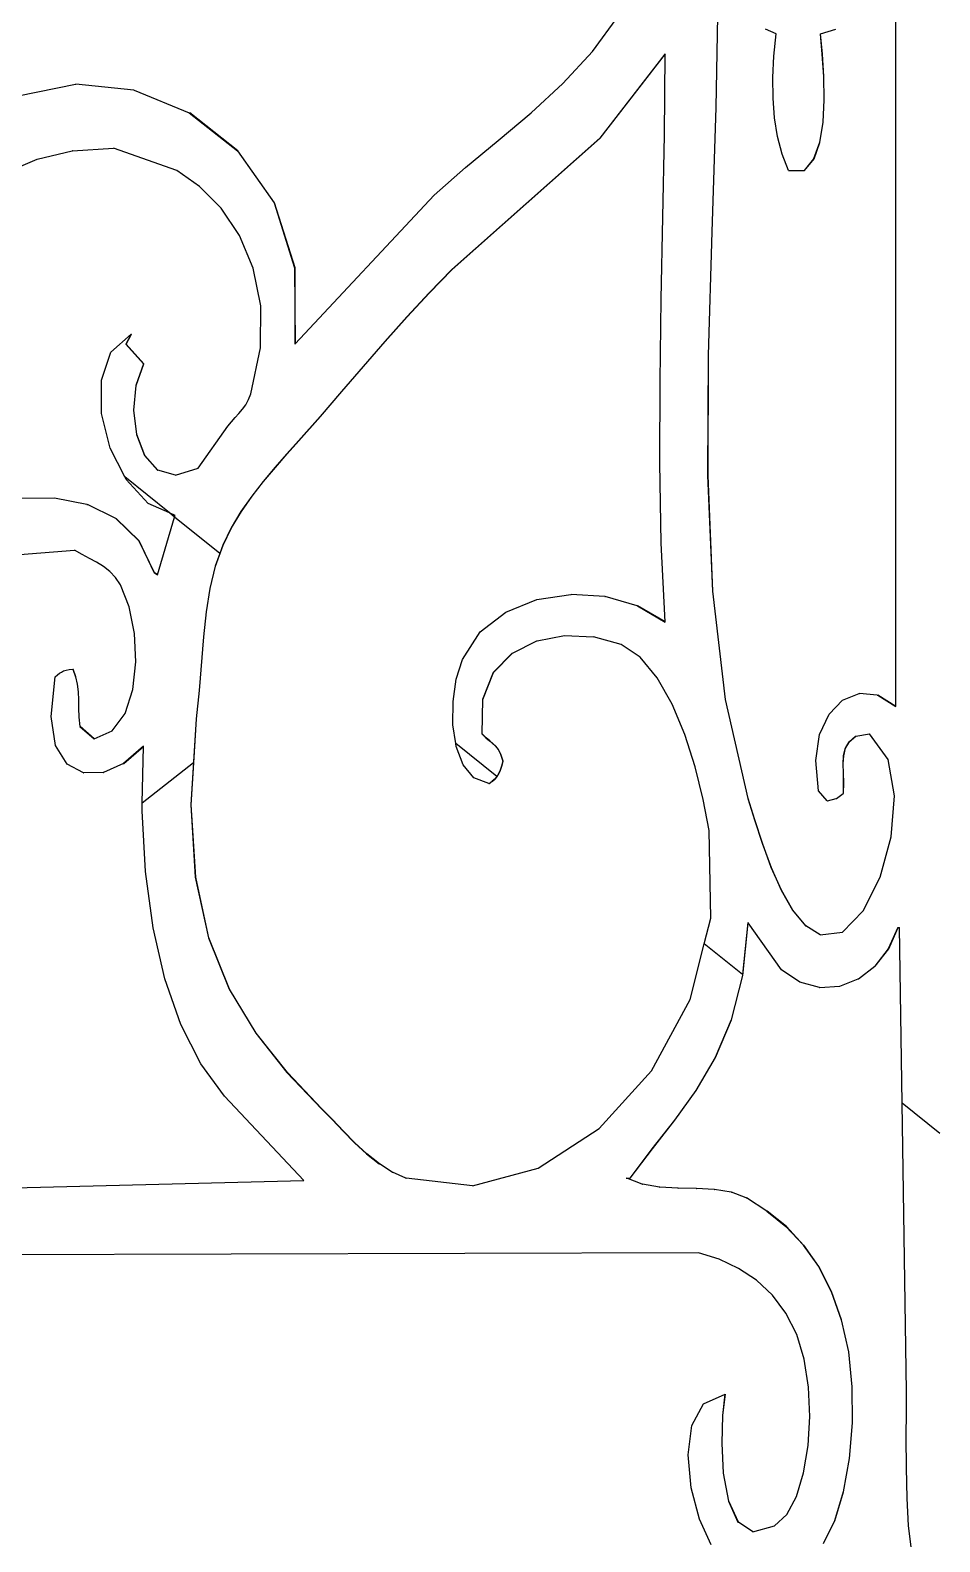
# Model space of a CAD drawing. Header units: inches. Extents: x -343 to 13887, y -13069 to -746.
# Drawn here: x 3693.47 to 3701.06, y -9118.16 to -9105.53 of the extents above; entities that cross this region are included whole.
import ezdxf

# ---------------------------------------------------------------- set-up
doc = ezdxf.new("R2010")
doc.units = ezdxf.units.IN
doc.header["$LTSCALE"] = 17
doc.header["$MEASUREMENT"] = 0

msp = doc.modelspace()

# ---------------------------------------------------------------- linework, layer by layer
for p, q in [((3700.699, -9111.177), (3700.699, -9104.899)), ((3699.212, -9105.143), (3699.194, -9106.172)), ((3699.197, -9106.172), (3699.215, -9105.146)), ((3698.164, -9105.706), (3698.383, -9105.405)), ((3699.698, -9105.558), (3699.61, -9105.518)), ((3699.679, -9105.744), (3699.698, -9105.558)), ((3700.066, -9105.558), (3700.069, -9105.558)), ((3700.066, -9105.558), (3700.081, -9105.728)), ((3700.069, -9105.558), (3700.197, -9105.518)), ((3700.083, -9105.728), (3700.069, -9105.558)), ((3697.916, -9105.974), (3698.164, -9105.706)), ((3698.77, -9105.724), (3698.225, -9106.429)), ((3698.228, -9106.429), (3698.77, -9105.728)), ((3698.764, -9106.404), (3698.77, -9105.728)), ((3698.77, -9105.728), (3698.77, -9105.724)), ((3699.67, -9105.923), (3699.679, -9105.744)), ((3700.081, -9105.728), (3700.083, -9105.728)), ((3700.081, -9105.728), (3700.093, -9105.915)), ((3700.095, -9105.915), (3700.083, -9105.728)), ((3693.366, -9106.077), (3693.843, -9105.977)), ((3693.843, -9105.977), (3693.846, -9105.977)), ((3694.332, -9106.028), (3693.846, -9105.977)), ((3697.65, -9106.219), (3697.916, -9105.974)), ((3699.672, -9106.095), (3699.67, -9105.923)), ((3700.093, -9105.915), (3700.095, -9105.915)), ((3700.093, -9105.915), (3700.097, -9106.109)), ((3700.1, -9106.109), (3700.095, -9105.915)), ((3694.332, -9106.028), (3694.335, -9106.028)), ((3694.335, -9106.028), (3694.795, -9106.217)), ((3699.685, -9106.26), (3699.672, -9106.095)), ((3700.097, -9106.109), (3700.088, -9106.296)), ((3700.091, -9106.296), (3700.1, -9106.109)), ((3700.097, -9106.109), (3700.1, -9106.109)), ((3694.795, -9106.217), (3695.198, -9106.535)), ((3694.795, -9106.217), (3694.798, -9106.217)), ((3695.201, -9106.535), (3694.798, -9106.217)), ((3697.376, -9106.449), (3697.65, -9106.219)), ((3699.194, -9106.172), (3699.16, -9107.211)), ((3699.163, -9107.211), (3699.197, -9106.172)), ((3699.194, -9106.172), (3699.197, -9106.172)), ((3699.71, -9106.415), (3699.685, -9106.26)), ((3700.088, -9106.296), (3700.061, -9106.465)), ((3700.064, -9106.465), (3700.091, -9106.296)), ((3700.088, -9106.296), (3700.091, -9106.296)), ((3693.82, -9106.535), (3694.161, -9106.512)), ((3694.691, -9106.699), (3694.161, -9106.512)), ((3698.225, -9106.429), (3696.988, -9107.528)), ((3696.991, -9107.528), (3698.228, -9106.429)), ((3697.103, -9106.675), (3697.376, -9106.449)), ((3698.228, -9106.429), (3698.225, -9106.429)), ((3698.752, -9107.089), (3698.764, -9106.404)), ((3699.748, -9106.562), (3699.71, -9106.415)), ((3700.061, -9106.465), (3700.011, -9106.603)), ((3700.014, -9106.603), (3700.064, -9106.465)), ((3700.061, -9106.465), (3700.064, -9106.465)), ((3693.27, -9106.714), (3693.523, -9106.605)), ((3693.523, -9106.605), (3693.525, -9106.605)), ((3693.525, -9106.605), (3693.817, -9106.535)), ((3693.82, -9106.535), (3693.817, -9106.535)), ((3695.198, -9106.535), (3695.201, -9106.535)), ((3695.198, -9106.535), (3695.503, -9106.97)), ((3695.506, -9106.97), (3695.201, -9106.535)), ((3699.801, -9106.699), (3699.748, -9106.562)), ((3700.011, -9106.603), (3699.933, -9106.699)), ((3699.936, -9106.699), (3700.014, -9106.603)), ((3700.011, -9106.603), (3700.014, -9106.603)), ((3694.881, -9106.832), (3694.691, -9106.699)), ((3696.841, -9106.906), (3697.103, -9106.675)), ((3699.801, -9106.699), (3699.933, -9106.699)), ((3699.933, -9106.699), (3699.936, -9106.699)), ((3695.06, -9107.014), (3694.881, -9106.832)), ((3695.214, -9107.243), (3695.06, -9107.014)), ((3695.503, -9106.97), (3695.675, -9107.512)), ((3695.503, -9106.97), (3695.506, -9106.97)), ((3695.678, -9107.512), (3695.506, -9106.97)), ((3695.68, -9108.147), (3696.841, -9106.906)), ((3698.738, -9107.776), (3698.752, -9107.089)), ((3695.329, -9107.516), (3695.214, -9107.243)), ((3699.16, -9107.211), (3699.131, -9108.242)), ((3699.133, -9108.242), (3699.163, -9107.211)), ((3699.16, -9107.211), (3699.163, -9107.211)), ((3695.393, -9107.829), (3695.329, -9107.516)), ((3695.675, -9107.512), (3695.678, -9108.15)), ((3695.675, -9107.512), (3695.678, -9107.512)), ((3695.68, -9108.147), (3695.678, -9107.512)), ((3696.988, -9107.528), (3696.798, -9107.723)), ((3696.801, -9107.723), (3696.991, -9107.528)), ((3696.988, -9107.528), (3696.991, -9107.528)), ((3696.798, -9107.723), (3696.612, -9107.923)), ((3696.615, -9107.923), (3696.801, -9107.723)), ((3696.798, -9107.723), (3696.801, -9107.723)), ((3698.728, -9108.461), (3698.738, -9107.776)), ((3695.391, -9108.18), (3695.393, -9107.829)), ((3696.612, -9107.923), (3696.429, -9108.129)), ((3696.431, -9108.129), (3696.615, -9107.923)), ((3696.612, -9107.923), (3696.615, -9107.923)), ((3694.14, -9108.218), (3694.308, -9108.068)), ((3694.306, -9108.072), (3694.264, -9108.15)), ((3694.264, -9108.15), (3694.267, -9108.15)), ((3694.264, -9108.15), (3694.411, -9108.316)), ((3694.267, -9108.15), (3694.311, -9108.068)), ((3694.414, -9108.316), (3694.267, -9108.15)), ((3694.311, -9108.068), (3694.306, -9108.072)), ((3694.308, -9108.068), (3694.306, -9108.072)), ((3694.308, -9108.068), (3694.311, -9108.068)), ((3695.678, -9108.15), (3695.68, -9108.147)), ((3696.429, -9108.129), (3696.247, -9108.337)), ((3696.25, -9108.337), (3696.431, -9108.129)), ((3696.429, -9108.129), (3696.431, -9108.129)), ((3694.061, -9108.451), (3694.14, -9108.218)), ((3695.309, -9108.565), (3695.391, -9108.18)), ((3699.131, -9108.242), (3699.126, -9109.249)), ((3699.128, -9109.249), (3699.133, -9108.242)), ((3699.131, -9108.242), (3699.133, -9108.242)), ((3694.411, -9108.316), (3694.348, -9108.497)), ((3694.351, -9108.497), (3694.414, -9108.316)), ((3694.411, -9108.316), (3694.414, -9108.316)), ((3696.247, -9108.337), (3696.067, -9108.546)), ((3696.07, -9108.546), (3696.25, -9108.337)), ((3696.247, -9108.337), (3696.25, -9108.337)), ((3694.062, -9108.73), (3694.061, -9108.451)), ((3694.348, -9108.497), (3694.329, -9108.702)), ((3694.332, -9108.702), (3694.351, -9108.497)), ((3694.348, -9108.497), (3694.351, -9108.497)), ((3698.726, -9109.141), (3698.728, -9108.461)), ((3695.238, -9108.695), (3695.266, -9108.657)), ((3695.266, -9108.657), (3695.29, -9108.614)), ((3695.29, -9108.614), (3695.309, -9108.565)), ((3696.067, -9108.546), (3695.888, -9108.754)), ((3695.89, -9108.754), (3696.07, -9108.546)), ((3696.067, -9108.546), (3696.07, -9108.546)), ((3694.134, -9109.019), (3694.062, -9108.73)), ((3694.329, -9108.702), (3694.332, -9108.702)), ((3694.329, -9108.702), (3694.354, -9108.904)), ((3694.357, -9108.904), (3694.332, -9108.702)), ((3695.147, -9108.799), (3695.177, -9108.764)), ((3695.177, -9108.764), (3695.208, -9108.73)), ((3695.208, -9108.73), (3695.238, -9108.695)), ((3695.888, -9108.754), (3695.707, -9108.959)), ((3695.71, -9108.959), (3695.89, -9108.754)), ((3695.888, -9108.754), (3695.89, -9108.754)), ((3694.354, -9108.904), (3694.421, -9109.08)), ((3694.354, -9108.904), (3694.357, -9108.904)), ((3694.424, -9109.08), (3694.357, -9108.904)), ((3694.868, -9109.187), (3695.118, -9108.835)), ((3695.118, -9108.835), (3695.147, -9108.799)), ((3694.255, -9109.258), (3694.134, -9109.019)), ((3695.707, -9108.959), (3695.61, -9109.068)), ((3695.613, -9109.068), (3695.71, -9108.959)), ((3695.707, -9108.959), (3695.71, -9108.959)), ((3694.421, -9109.08), (3694.424, -9109.08)), ((3694.421, -9109.08), (3694.529, -9109.202)), ((3694.532, -9109.202), (3694.424, -9109.08)), ((3695.61, -9109.068), (3695.511, -9109.181)), ((3695.513, -9109.181), (3695.613, -9109.068)), ((3695.61, -9109.068), (3695.613, -9109.068)), ((3698.738, -9109.813), (3698.726, -9109.141)), ((3694.266, -9109.281), (3694.255, -9109.258)), ((3694.63, -9109.561), (3694.255, -9109.258)), ((3694.45, -9109.481), (3694.266, -9109.281)), ((3694.529, -9109.202), (3694.532, -9109.202)), ((3694.679, -9109.246), (3694.532, -9109.202)), ((3694.679, -9109.246), (3694.868, -9109.187)), ((3695.511, -9109.181), (3695.412, -9109.298)), ((3695.415, -9109.298), (3695.513, -9109.181)), ((3695.511, -9109.181), (3695.513, -9109.181)), ((3699.126, -9109.249), (3699.128, -9109.249)), ((3699.126, -9109.249), (3699.165, -9110.213)), ((3699.168, -9110.213), (3699.128, -9109.249)), ((3695.316, -9109.421), (3695.227, -9109.55)), ((3695.229, -9109.55), (3695.319, -9109.421)), ((3695.412, -9109.298), (3695.316, -9109.421)), ((3695.316, -9109.421), (3695.319, -9109.421)), ((3695.319, -9109.421), (3695.415, -9109.298)), ((3695.412, -9109.298), (3695.415, -9109.298)), ((3693.669, -9109.437), (3693.377, -9109.439)), ((3693.94, -9109.491), (3693.669, -9109.437)), ((3693.94, -9109.491), (3693.943, -9109.491)), ((3694.182, -9109.608), (3693.943, -9109.491)), ((3694.63, -9109.561), (3694.45, -9109.481)), ((3694.182, -9109.608), (3694.185, -9109.608)), ((3694.182, -9109.608), (3694.374, -9109.795)), ((3694.377, -9109.795), (3694.185, -9109.608)), ((3694.529, -9110.077), (3694.672, -9109.595)), ((3694.676, -9109.581), (3694.63, -9109.561)), ((3694.672, -9109.595), (3694.63, -9109.561)), ((3694.672, -9109.595), (3694.676, -9109.581)), ((3695.049, -9109.899), (3694.672, -9109.595)), ((3695.227, -9109.55), (3695.145, -9109.686)), ((3695.148, -9109.686), (3695.229, -9109.55)), ((3695.227, -9109.55), (3695.229, -9109.55)), ((3694.374, -9109.795), (3694.377, -9109.795)), ((3694.374, -9109.795), (3694.5, -9110.058)), ((3694.502, -9110.058), (3694.377, -9109.795)), ((3695.145, -9109.686), (3695.074, -9109.83)), ((3695.077, -9109.83), (3695.148, -9109.686)), ((3695.145, -9109.686), (3695.148, -9109.686)), ((3693.379, -9109.908), (3693.837, -9109.872)), ((3693.899, -9109.908), (3693.837, -9109.872)), ((3693.961, -9109.94), (3693.899, -9109.908)), ((3695.049, -9109.899), (3695.011, -9110.005)), ((3695.014, -9110.005), (3695.077, -9109.83)), ((3695.074, -9109.83), (3695.049, -9109.899)), ((3695.074, -9109.83), (3695.077, -9109.83)), ((3698.77, -9110.471), (3698.738, -9109.813)), ((3694.02, -9109.973), (3693.961, -9109.94)), ((3694.077, -9110.008), (3694.02, -9109.973)), ((3694.13, -9110.049), (3694.077, -9110.008)), ((3694.178, -9110.1), (3694.13, -9110.049)), ((3695.011, -9110.005), (3694.966, -9110.191)), ((3694.969, -9110.191), (3695.014, -9110.005)), ((3695.011, -9110.005), (3695.014, -9110.005)), ((3694.22, -9110.162), (3694.178, -9110.1)), ((3694.293, -9110.345), (3694.22, -9110.162)), ((3694.5, -9110.058), (3694.502, -9110.058)), ((3694.529, -9110.077), (3694.502, -9110.058)), ((3694.502, -9110.058), (3694.529, -9110.079)), ((3694.529, -9110.079), (3694.529, -9110.077)), ((3694.966, -9110.191), (3694.936, -9110.388)), ((3694.938, -9110.388), (3694.969, -9110.191)), ((3694.966, -9110.191), (3694.969, -9110.191)), ((3697.44, -9110.389), (3697.698, -9110.285)), ((3697.698, -9110.285), (3697.981, -9110.242)), ((3697.981, -9110.242), (3697.984, -9110.242)), ((3698.267, -9110.26), (3697.984, -9110.242)), ((3698.267, -9110.26), (3698.27, -9110.26)), ((3698.537, -9110.337), (3698.27, -9110.26)), ((3699.165, -9110.213), (3699.168, -9110.213)), ((3699.165, -9110.213), (3699.271, -9111.118)), ((3699.274, -9111.118), (3699.168, -9110.213)), ((3694.336, -9110.568), (3694.293, -9110.345)), ((3694.936, -9110.388), (3694.914, -9110.596)), ((3694.916, -9110.596), (3694.938, -9110.388)), ((3694.936, -9110.388), (3694.938, -9110.388)), ((3697.226, -9110.555), (3697.44, -9110.389)), ((3698.537, -9110.337), (3698.54, -9110.337)), ((3698.77, -9110.471), (3698.54, -9110.337)), ((3698.54, -9110.337), (3698.77, -9110.473)), ((3697.077, -9110.784), (3697.226, -9110.555)), ((3698.77, -9110.473), (3698.77, -9110.471)), ((3694.347, -9110.806), (3694.336, -9110.568)), ((3694.914, -9110.596), (3694.877, -9111.043)), ((3694.88, -9111.043), (3694.916, -9110.596)), ((3694.914, -9110.596), (3694.916, -9110.596)), ((3697.495, -9110.731), (3697.697, -9110.629)), ((3697.697, -9110.629), (3697.7, -9110.629)), ((3697.7, -9110.629), (3697.93, -9110.584)), ((3697.93, -9110.584), (3698.172, -9110.595)), ((3698.402, -9110.66), (3698.172, -9110.595)), ((3698.562, -9110.767), (3698.402, -9110.66)), ((3694.322, -9111.037), (3694.347, -9110.806)), ((3697.025, -9110.949), (3697.077, -9110.784)), ((3697.492, -9110.731), (3697.334, -9110.894)), ((3697.337, -9110.894), (3697.495, -9110.731)), ((3697.492, -9110.731), (3697.495, -9110.731)), ((3698.705, -9110.939), (3698.562, -9110.767)), ((3693.64, -9111.261), (3693.675, -9110.929)), ((3693.675, -9110.929), (3693.694, -9110.914)), ((3693.694, -9110.914), (3693.711, -9110.9)), ((3693.711, -9110.9), (3693.727, -9110.89)), ((3693.727, -9110.89), (3693.744, -9110.881)), ((3693.744, -9110.881), (3693.765, -9110.874)), ((3693.765, -9110.874), (3693.79, -9110.87)), ((3693.79, -9110.87), (3693.822, -9110.867)), ((3693.822, -9110.867), (3693.825, -9110.867)), ((3693.822, -9110.867), (3693.845, -9110.929)), ((3693.848, -9110.929), (3693.825, -9110.867)), ((3693.845, -9110.929), (3693.848, -9110.929)), ((3693.845, -9110.929), (3693.858, -9110.991)), ((3693.861, -9110.991), (3693.848, -9110.929)), ((3697.334, -9110.894), (3697.243, -9111.118)), ((3697.246, -9111.118), (3697.337, -9110.894)), ((3697.334, -9110.894), (3697.337, -9110.894)), ((3693.858, -9110.991), (3693.865, -9111.056)), ((3693.858, -9110.991), (3693.861, -9110.991)), ((3693.868, -9111.056), (3693.861, -9110.991)), ((3693.865, -9111.056), (3693.868, -9111.056)), ((3693.865, -9111.056), (3693.868, -9111.123)), ((3693.871, -9111.123), (3693.868, -9111.056)), ((3694.258, -9111.236), (3694.322, -9111.037)), ((3694.877, -9111.043), (3694.853, -9111.282)), ((3694.856, -9111.282), (3694.88, -9111.043)), ((3694.877, -9111.043), (3694.88, -9111.043)), ((3696.998, -9111.136), (3697.025, -9110.949)), ((3698.829, -9111.159), (3698.705, -9110.939)), ((3693.868, -9111.123), (3693.871, -9111.123)), ((3693.868, -9111.123), (3693.869, -9111.193)), ((3693.872, -9111.193), (3693.871, -9111.123)), ((3696.997, -9111.33), (3696.998, -9111.136)), ((3697.243, -9111.118), (3697.238, -9111.406)), ((3697.241, -9111.406), (3697.246, -9111.118)), ((3697.243, -9111.118), (3697.246, -9111.118)), ((3698.935, -9111.412), (3698.829, -9111.159)), ((3699.271, -9111.118), (3699.274, -9111.118)), ((3699.271, -9111.118), (3699.462, -9111.946)), ((3699.465, -9111.946), (3699.274, -9111.118)), ((3700.14, -9111.242), (3700.253, -9111.124)), ((3700.253, -9111.124), (3700.391, -9111.069)), ((3700.391, -9111.069), (3700.394, -9111.069)), ((3700.543, -9111.084), (3700.394, -9111.069)), ((3700.543, -9111.084), (3700.546, -9111.084)), ((3700.699, -9111.177), (3700.546, -9111.084)), ((3700.546, -9111.084), (3700.699, -9111.178)), ((3700.699, -9111.178), (3700.699, -9111.177)), ((3693.678, -9111.503), (3693.64, -9111.261)), ((3693.869, -9111.193), (3693.873, -9111.267)), ((3693.869, -9111.193), (3693.872, -9111.193)), ((3693.876, -9111.267), (3693.872, -9111.193)), ((3693.873, -9111.267), (3693.881, -9111.344)), ((3693.873, -9111.267), (3693.876, -9111.267)), ((3693.884, -9111.344), (3693.876, -9111.267)), ((3694.151, -9111.381), (3694.258, -9111.236)), ((3694.81, -9112), (3694.856, -9111.282)), ((3694.853, -9111.282), (3694.83, -9111.648)), ((3694.853, -9111.282), (3694.856, -9111.282)), ((3700.061, -9111.413), (3700.14, -9111.242)), ((3693.881, -9111.344), (3693.999, -9111.448)), ((3693.881, -9111.344), (3693.884, -9111.344)), ((3694.001, -9111.447), (3693.884, -9111.344)), ((3694.001, -9111.447), (3694.151, -9111.381)), ((3697.021, -9111.487), (3696.997, -9111.33)), ((3697.238, -9111.406), (3697.241, -9111.406)), ((3697.238, -9111.406), (3697.273, -9111.44)), ((3697.276, -9111.44), (3697.241, -9111.406)), ((3697.273, -9111.44), (3697.276, -9111.44)), ((3697.273, -9111.44), (3697.303, -9111.465)), ((3697.306, -9111.465), (3697.276, -9111.44)), ((3699.022, -9111.683), (3698.935, -9111.412)), ((3700.028, -9111.63), (3700.061, -9111.413)), ((3700.36, -9111.427), (3700.307, -9111.473)), ((3700.309, -9111.473), (3700.363, -9111.427)), ((3700.36, -9111.427), (3700.363, -9111.427)), ((3700.363, -9111.427), (3700.478, -9111.407)), ((3700.633, -9111.62), (3700.478, -9111.407)), ((3693.774, -9111.659), (3693.678, -9111.503)), ((3693.999, -9111.448), (3694.001, -9111.447)), ((3694.411, -9111.51), (3694.246, -9111.654)), ((3694.249, -9111.654), (3694.411, -9111.513)), ((3694.402, -9111.986), (3694.411, -9111.513)), ((3694.411, -9111.513), (3694.411, -9111.51)), ((3697.024, -9111.512), (3697.021, -9111.487)), ((3697.364, -9111.764), (3697.021, -9111.487)), ((3697.082, -9111.666), (3697.024, -9111.512)), ((3697.303, -9111.465), (3697.306, -9111.465)), ((3697.303, -9111.465), (3697.329, -9111.486)), ((3697.332, -9111.486), (3697.306, -9111.465)), ((3697.329, -9111.486), (3697.332, -9111.486)), ((3697.329, -9111.486), (3697.353, -9111.508)), ((3697.356, -9111.508), (3697.332, -9111.486)), ((3697.353, -9111.508), (3697.356, -9111.508)), ((3697.353, -9111.508), (3697.374, -9111.536)), ((3697.377, -9111.536), (3697.356, -9111.508)), ((3697.374, -9111.536), (3697.377, -9111.536)), ((3697.374, -9111.536), (3697.395, -9111.577)), ((3697.398, -9111.577), (3697.377, -9111.536)), ((3700.275, -9111.527), (3700.259, -9111.589)), ((3700.262, -9111.589), (3700.278, -9111.527)), ((3700.307, -9111.473), (3700.275, -9111.527)), ((3700.275, -9111.527), (3700.278, -9111.527)), ((3700.278, -9111.527), (3700.309, -9111.473)), ((3700.307, -9111.473), (3700.309, -9111.473)), ((3693.911, -9111.733), (3693.774, -9111.659)), ((3694.246, -9111.654), (3694.077, -9111.73)), ((3694.246, -9111.654), (3694.249, -9111.654)), ((3694.83, -9111.648), (3694.402, -9111.986)), ((3694.83, -9111.648), (3694.807, -9112)), ((3697.172, -9111.775), (3697.082, -9111.666)), ((3697.402, -9111.677), (3697.391, -9111.711)), ((3697.394, -9111.711), (3697.405, -9111.677)), ((3697.395, -9111.577), (3697.398, -9111.577)), ((3697.395, -9111.577), (3697.415, -9111.635)), ((3697.418, -9111.635), (3697.398, -9111.577)), ((3697.415, -9111.635), (3697.402, -9111.677)), ((3697.402, -9111.677), (3697.405, -9111.677)), ((3697.405, -9111.677), (3697.418, -9111.635)), ((3697.415, -9111.635), (3697.418, -9111.635)), ((3699.089, -9111.956), (3699.022, -9111.683)), ((3700.051, -9111.883), (3700.028, -9111.63)), ((3700.259, -9111.589), (3700.255, -9111.658)), ((3700.255, -9111.658), (3700.258, -9111.658)), ((3700.255, -9111.658), (3700.257, -9111.734)), ((3700.258, -9111.658), (3700.262, -9111.589)), ((3700.26, -9111.734), (3700.258, -9111.658)), ((3700.259, -9111.589), (3700.262, -9111.589)), ((3700.687, -9111.924), (3700.633, -9111.62)), ((3693.911, -9111.733), (3693.914, -9111.733)), ((3694.074, -9111.73), (3693.914, -9111.733)), ((3694.074, -9111.73), (3694.077, -9111.73)), ((3697.297, -9111.821), (3697.172, -9111.775)), ((3697.298, -9111.82), (3697.3, -9111.821)), ((3697.3, -9111.821), (3697.326, -9111.801)), ((3697.349, -9111.782), (3697.326, -9111.801)), ((3697.326, -9111.801), (3697.329, -9111.801)), ((3697.329, -9111.801), (3697.351, -9111.782)), ((3697.364, -9111.764), (3697.349, -9111.782)), ((3697.349, -9111.782), (3697.351, -9111.782)), ((3697.351, -9111.782), (3697.368, -9111.762)), ((3697.366, -9111.762), (3697.364, -9111.764)), ((3697.379, -9111.739), (3697.366, -9111.762)), ((3697.366, -9111.762), (3697.368, -9111.762)), ((3697.368, -9111.762), (3697.382, -9111.739)), ((3697.391, -9111.711), (3697.379, -9111.739)), ((3697.379, -9111.739), (3697.382, -9111.739)), ((3697.382, -9111.739), (3697.394, -9111.711)), ((3697.391, -9111.711), (3697.394, -9111.711)), ((3700.257, -9111.734), (3700.26, -9111.734)), ((3700.257, -9111.734), (3700.259, -9111.816)), ((3700.259, -9111.816), (3700.257, -9111.904)), ((3700.259, -9111.816), (3700.262, -9111.816)), ((3700.262, -9111.816), (3700.26, -9111.734)), ((3700.26, -9111.904), (3700.262, -9111.816)), ((3697.297, -9111.821), (3697.3, -9111.821)), ((3699.462, -9111.946), (3699.465, -9111.946)), ((3699.462, -9111.946), (3699.517, -9112.124)), ((3699.52, -9112.124), (3699.465, -9111.946)), ((3700.125, -9111.966), (3700.051, -9111.883)), ((3700.128, -9111.966), (3700.198, -9111.946)), ((3700.198, -9111.946), (3700.201, -9111.946)), ((3700.201, -9111.946), (3700.257, -9111.904)), ((3700.257, -9111.904), (3700.26, -9111.904)), ((3700.66, -9112.268), (3700.687, -9111.924)), ((3694.401, -9112.049), (3694.402, -9111.986)), ((3694.428, -9112.556), (3694.401, -9112.049)), ((3694.807, -9112), (3694.81, -9112)), ((3694.807, -9112), (3694.845, -9112.604)), ((3694.848, -9112.604), (3694.81, -9112)), ((3699.138, -9112.215), (3699.089, -9111.956)), ((3700.125, -9111.966), (3700.128, -9111.966)), ((3699.517, -9112.124), (3699.52, -9112.124)), ((3699.517, -9112.124), (3699.581, -9112.321)), ((3699.584, -9112.321), (3699.52, -9112.124)), ((3699.151, -9112.947), (3699.138, -9112.215)), ((3699.581, -9112.321), (3699.584, -9112.321)), ((3699.581, -9112.321), (3699.655, -9112.522)), ((3699.657, -9112.522), (3699.584, -9112.321)), ((3700.567, -9112.604), (3700.66, -9112.268)), ((3694.492, -9113.026), (3694.428, -9112.556)), ((3699.655, -9112.522), (3699.657, -9112.522)), ((3699.655, -9112.522), (3699.739, -9112.713)), ((3699.742, -9112.713), (3699.657, -9112.522)), ((3694.845, -9112.604), (3694.848, -9112.604)), ((3694.845, -9112.604), (3694.956, -9113.111)), ((3694.959, -9113.111), (3694.848, -9112.604)), ((3700.425, -9112.885), (3700.567, -9112.604)), ((3699.739, -9112.713), (3699.742, -9112.713)), ((3699.739, -9112.713), (3699.835, -9112.88)), ((3699.838, -9112.88), (3699.742, -9112.713)), ((3699.097, -9113.16), (3699.151, -9112.947)), ((3699.835, -9112.88), (3699.838, -9112.88)), ((3699.835, -9112.88), (3699.944, -9113.009)), ((3699.947, -9113.009), (3699.838, -9112.88)), ((3700.253, -9113.062), (3700.425, -9112.885)), ((3694.591, -9113.454), (3694.492, -9113.026)), ((3699.462, -9112.983), (3699.417, -9113.418)), ((3699.419, -9113.426), (3699.465, -9112.986)), ((3699.465, -9112.986), (3699.462, -9112.983)), ((3699.742, -9113.377), (3699.465, -9112.986)), ((3699.944, -9113.009), (3699.947, -9113.009)), ((3700.066, -9113.086), (3699.947, -9113.009)), ((3700.066, -9113.086), (3700.253, -9113.062)), ((3700.714, -9113.024), (3700.635, -9113.202)), ((3700.638, -9113.202), (3700.717, -9113.024)), ((3700.714, -9113.024), (3700.717, -9113.024)), ((3700.717, -9113.024), (3700.728, -9113.024)), ((3700.751, -9114.493), (3700.728, -9113.024)), ((3694.956, -9113.111), (3694.959, -9113.111)), ((3694.956, -9113.111), (3695.129, -9113.54)), ((3695.132, -9113.54), (3694.959, -9113.111)), ((3698.978, -9113.627), (3699.097, -9113.16)), ((3699.417, -9113.418), (3699.097, -9113.16)), ((3700.635, -9113.202), (3700.522, -9113.346)), ((3700.525, -9113.346), (3700.638, -9113.202)), ((3700.635, -9113.202), (3700.638, -9113.202)), ((3694.724, -9113.835), (3694.591, -9113.454)), ((3699.416, -9113.426), (3699.322, -9113.797)), ((3699.325, -9113.797), (3699.419, -9113.426)), ((3699.417, -9113.418), (3699.416, -9113.426)), ((3699.416, -9113.426), (3699.419, -9113.426)), ((3699.897, -9113.482), (3699.742, -9113.377)), ((3700.229, -9113.514), (3700.382, -9113.452)), ((3700.382, -9113.452), (3700.385, -9113.452)), ((3700.385, -9113.452), (3700.522, -9113.346)), ((3700.522, -9113.346), (3700.525, -9113.346)), ((3695.129, -9113.54), (3695.132, -9113.54)), ((3695.129, -9113.54), (3695.351, -9113.908)), ((3695.354, -9113.908), (3695.132, -9113.54)), ((3700.061, -9113.526), (3699.897, -9113.482)), ((3700.061, -9113.526), (3700.064, -9113.526)), ((3700.064, -9113.526), (3700.226, -9113.514)), ((3700.226, -9113.514), (3700.229, -9113.514)), ((3698.655, -9114.223), (3698.978, -9113.627)), ((3694.89, -9114.163), (3694.724, -9113.835)), ((3699.322, -9113.797), (3699.189, -9114.111)), ((3699.192, -9114.111), (3699.325, -9113.797)), ((3699.322, -9113.797), (3699.325, -9113.797)), ((3695.351, -9113.908), (3695.354, -9113.908)), ((3695.351, -9113.908), (3695.611, -9114.235)), ((3695.614, -9114.235), (3695.354, -9113.908)), ((3695.089, -9114.434), (3694.89, -9114.163)), ((3699.189, -9114.111), (3699.027, -9114.385)), ((3699.03, -9114.385), (3699.192, -9114.111)), ((3699.189, -9114.111), (3699.192, -9114.111)), ((3695.611, -9114.235), (3695.614, -9114.235)), ((3695.611, -9114.235), (3695.898, -9114.538)), ((3695.901, -9114.538), (3695.614, -9114.235)), ((3698.22, -9114.703), (3698.655, -9114.223)), ((3695.751, -9115.139), (3695.089, -9114.434)), ((3695.092, -9114.435), (3695.093, -9114.436)), ((3699.027, -9114.385), (3698.848, -9114.634)), ((3698.851, -9114.634), (3699.03, -9114.385)), ((3699.027, -9114.385), (3699.03, -9114.385)), ((3695.898, -9114.538), (3695.901, -9114.538)), ((3695.898, -9114.538), (3695.987, -9114.629)), ((3695.99, -9114.629), (3695.901, -9114.538)), ((3700.787, -9116.902), (3700.751, -9114.493)), ((3701.065, -9114.746), (3700.751, -9114.493)), ((3695.987, -9114.629), (3695.99, -9114.629)), ((3695.987, -9114.629), (3696.08, -9114.726)), ((3696.083, -9114.726), (3695.99, -9114.629)), ((3697.709, -9115.034), (3698.22, -9114.703)), ((3698.848, -9114.634), (3698.661, -9114.873)), ((3698.663, -9114.873), (3698.851, -9114.634)), ((3698.848, -9114.634), (3698.851, -9114.634)), ((3696.08, -9114.726), (3696.083, -9114.726)), ((3696.08, -9114.726), (3696.176, -9114.823)), ((3696.179, -9114.823), (3696.083, -9114.726)), ((3696.176, -9114.823), (3696.179, -9114.823)), ((3696.176, -9114.823), (3696.276, -9114.916)), ((3696.279, -9114.916), (3696.179, -9114.823)), ((3696.276, -9114.916), (3696.279, -9114.916)), ((3696.276, -9114.916), (3696.381, -9114.999)), ((3696.384, -9114.999), (3696.279, -9114.916)), ((3698.661, -9114.873), (3698.475, -9115.119)), ((3698.478, -9115.119), (3698.663, -9114.873)), ((3698.661, -9114.873), (3698.663, -9114.873)), ((3696.381, -9114.999), (3696.384, -9114.999)), ((3696.49, -9115.068), (3696.384, -9114.999)), ((3696.49, -9115.068), (3696.493, -9115.068)), ((3696.605, -9115.119), (3696.493, -9115.068)), ((3697.16, -9115.183), (3697.709, -9115.034)), ((3693.221, -9115.201), (3695.751, -9115.139)), ((3696.605, -9115.119), (3696.608, -9115.119)), ((3697.16, -9115.183), (3696.608, -9115.119)), ((3698.446, -9115.119), (3698.449, -9115.119)), ((3698.449, -9115.119), (3698.475, -9115.119)), ((3698.578, -9115.168), (3698.449, -9115.119)), ((3698.475, -9115.119), (3698.478, -9115.119)), ((3698.578, -9115.168), (3698.581, -9115.168)), ((3698.724, -9115.193), (3698.581, -9115.168)), ((3698.724, -9115.193), (3698.726, -9115.193)), ((3698.876, -9115.201), (3698.726, -9115.193)), ((3698.876, -9115.201), (3698.879, -9115.201)), ((3699.03, -9115.204), (3698.879, -9115.201)), ((3699.03, -9115.204), (3699.032, -9115.204)), ((3699.18, -9115.213), (3699.032, -9115.204)), ((3699.18, -9115.213), (3699.183, -9115.213)), ((3699.321, -9115.236), (3699.183, -9115.213)), ((3699.321, -9115.236), (3699.324, -9115.236)), ((3699.447, -9115.284), (3699.324, -9115.236)), ((3699.447, -9115.284), (3699.45, -9115.284)), ((3699.62, -9115.393), (3699.45, -9115.284)), ((3699.62, -9115.393), (3699.623, -9115.393)), ((3699.62, -9115.393), (3699.78, -9115.523)), ((3699.783, -9115.523), (3699.623, -9115.393)), ((3699.78, -9115.523), (3699.783, -9115.523)), ((3699.78, -9115.523), (3699.925, -9115.677)), ((3699.927, -9115.677), (3699.783, -9115.523)), ((3699.925, -9115.677), (3699.927, -9115.677)), ((3699.925, -9115.677), (3700.052, -9115.857)), ((3700.054, -9115.857), (3699.927, -9115.677)), ((3699.05, -9115.741), (3692.721, -9115.761)), ((3699.222, -9115.796), (3699.05, -9115.741)), ((3699.384, -9115.872), (3699.222, -9115.796)), ((3700.052, -9115.857), (3700.054, -9115.857)), ((3700.052, -9115.857), (3700.158, -9116.065)), ((3700.161, -9116.065), (3700.054, -9115.857)), ((3699.533, -9115.971), (3699.384, -9115.872)), ((3699.667, -9116.095), (3699.533, -9115.971)), ((3699.78, -9116.245), (3699.667, -9116.095)), ((3700.158, -9116.065), (3700.161, -9116.065)), ((3700.158, -9116.065), (3700.242, -9116.302)), ((3700.245, -9116.302), (3700.161, -9116.065)), ((3699.87, -9116.424), (3699.78, -9116.245)), ((3700.242, -9116.302), (3700.245, -9116.302)), ((3700.242, -9116.302), (3700.301, -9116.57)), ((3700.304, -9116.57), (3700.245, -9116.302)), ((3699.933, -9116.632), (3699.87, -9116.424)), ((3700.301, -9116.57), (3700.304, -9116.57)), ((3700.301, -9116.57), (3700.331, -9116.861)), ((3700.334, -9116.861), (3700.304, -9116.57)), ((3699.969, -9116.865), (3699.933, -9116.632)), ((3699.979, -9117.109), (3699.969, -9116.865)), ((3700.331, -9116.861), (3700.334, -9116.861)), ((3700.331, -9116.861), (3700.333, -9117.163)), ((3700.335, -9117.163), (3700.334, -9116.861)), ((3699.092, -9117.003), (3699.271, -9116.923)), ((3699.271, -9116.923), (3699.25, -9117.1)), ((3699.253, -9117.1), (3699.273, -9116.923)), ((3699.271, -9116.923), (3699.273, -9116.923)), ((3700.787, -9117.064), (3700.787, -9116.902)), ((3698.993, -9117.185), (3699.092, -9117.003)), ((3699.25, -9117.1), (3699.243, -9117.333)), ((3699.246, -9117.333), (3699.253, -9117.1)), ((3699.25, -9117.1), (3699.253, -9117.1)), ((3699.965, -9117.353), (3699.979, -9117.109)), ((3700.785, -9117.286), (3700.787, -9117.064)), ((3698.963, -9117.431), (3698.993, -9117.185)), ((3700.333, -9117.163), (3700.307, -9117.461)), ((3700.31, -9117.461), (3700.335, -9117.163)), ((3700.333, -9117.163), (3700.335, -9117.163)), ((3699.243, -9117.333), (3699.256, -9117.584)), ((3699.243, -9117.333), (3699.246, -9117.333)), ((3699.259, -9117.584), (3699.246, -9117.333)), ((3699.927, -9117.58), (3699.965, -9117.353)), ((3700.786, -9117.538), (3700.785, -9117.286)), ((3698.989, -9117.705), (3698.963, -9117.431)), ((3700.307, -9117.461), (3700.257, -9117.739)), ((3700.26, -9117.739), (3700.31, -9117.461)), ((3700.307, -9117.461), (3700.31, -9117.461)), ((3699.256, -9117.584), (3699.259, -9117.584)), ((3699.256, -9117.584), (3699.299, -9117.816)), ((3699.302, -9117.816), (3699.259, -9117.584)), ((3699.867, -9117.777), (3699.927, -9117.58)), ((3700.791, -9117.793), (3700.786, -9117.538)), ((3699.057, -9117.968), (3698.989, -9117.705)), ((3700.257, -9117.739), (3700.184, -9117.981)), ((3700.187, -9117.981), (3700.26, -9117.739)), ((3700.257, -9117.739), (3700.26, -9117.739)), ((3699.299, -9117.816), (3699.302, -9117.816)), ((3699.299, -9117.816), (3699.379, -9117.992)), ((3699.382, -9117.992), (3699.302, -9117.816)), ((3699.786, -9117.929), (3699.867, -9117.777)), ((3700.803, -9118.023), (3700.791, -9117.793)), ((3699.155, -9118.183), (3699.057, -9117.968)), ((3699.379, -9117.992), (3699.382, -9117.992)), ((3699.504, -9118.073), (3699.382, -9117.992)), ((3699.683, -9118.022), (3699.786, -9117.929)), ((3700.184, -9117.981), (3700.09, -9118.17)), ((3700.093, -9118.17), (3700.187, -9117.981)), ((3700.184, -9117.981), (3700.187, -9117.981)), ((3699.504, -9118.073), (3699.683, -9118.022)), ((3700.826, -9118.198), (3700.803, -9118.023))]:
    msp.add_line(p, q)

doc.saveas('drawing.dxf')
